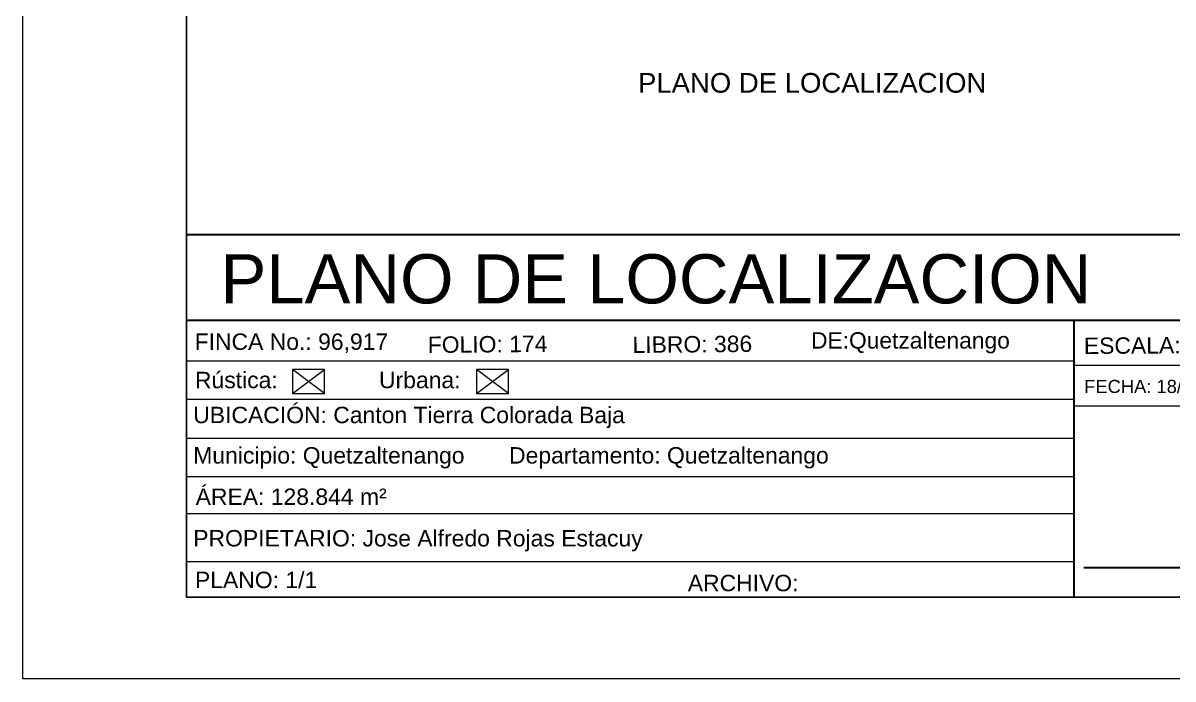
# Model space of a CAD drawing. Header units: millimetres. Extents: x 2424 to 2568, y 1542 to 1762.
# Drawn here: x 2424.3 to 2518.3, y 1542.5 to 1596.1 of the extents above; entities that cross this region are included whole.
import ezdxf

# ---------------------------------------------------------------- set-up
doc = ezdxf.new("R2010")
doc.units = ezdxf.units.MM
for name, color, linetype in [('PDF_0', 7, 'Continuous'), ('PDF_10 Formato', 7, 'Continuous'), ('PDF_FORMATO', 7, 'Continuous'), ('PDF_Text', 7, 'Continuous')]:
    doc.layers.add(name, color=color, linetype=linetype)
doc.styles.add('PDF Arial-BoldMT', font='arial.ttf')
doc.styles.add('PDF ArialMT', font='arial.ttf')

msp = doc.modelspace()

# ---------------------------------------------------------------- linework, layer by layer
at = {"layer": 'PDF_0', "lineweight": 20}
for points in [[(2446.306, 1565.835), (2448.932, 1565.835), (2448.932, 1567.784), (2446.306, 1567.784)], [(2461.358, 1565.835), (2463.984, 1565.835), (2463.984, 1567.784), (2461.358, 1567.784)]]:
    msp.add_lwpolyline(points, close=True, dxfattribs=at)
for points in [[(2448.932, 1565.835), (2446.306, 1567.784)], [(2446.306, 1565.835), (2448.932, 1567.784)], [(2463.984, 1565.835), (2461.358, 1567.784)], [(2461.358, 1565.835), (2463.984, 1567.784)]]:
    msp.add_lwpolyline(points, dxfattribs=at)
at = {"layer": 'PDF_10 Formato', "lineweight": 9}
msp.add_lwpolyline([(2424.279, 1542.481), (2424.279, 1762.411), (2568.245, 1762.411), (2568.245, 1542.481)], close=True, dxfattribs=at)
at = {"layer": 'PDF_10 Formato', "lineweight": 25}
msp.add_lwpolyline([(2561.552, 1757.865), (2561.552, 1549.174), (2437.637, 1549.174), (2437.637, 1757.865)], close=True, dxfattribs=at)
at = {"layer": 'PDF_FORMATO', "lineweight": 30}
for points in [[(2437.637, 1578.825), (2561.552, 1578.825)], [(2437.637, 1571.822), (2538.424, 1571.822)], [(2510.212, 1571.822), (2510.212, 1549.174)], [(2511.031, 1551.602), (2537.577, 1551.602)]]:
    msp.add_lwpolyline(points, dxfattribs=at)
at = {"layer": 'PDF_FORMATO', "lineweight": 20}
for points in [[(2437.637, 1568.49), (2510.156, 1568.49)], [(2510.212, 1568.151), (2538.424, 1568.151)], [(2437.637, 1565.355), (2510.156, 1565.355)], [(2510.212, 1564.818), (2538.424, 1564.818)], [(2437.693, 1562.164), (2510.212, 1562.164)], [(2437.693, 1559.029), (2510.212, 1559.029)], [(2437.637, 1556.008), (2510.156, 1556.008)], [(2437.637, 1552.082), (2510.156, 1552.082)]]:
    msp.add_lwpolyline(points, dxfattribs=at)

# ---------------------------------------------------------------- texts
at = {"layer": 'PDF_Text', "attachment_point": 4}
for s, insert, char_height, style in [('PLANO DE LOCALIZACION', (2474.576, 1591.222), 1.60959, 'PDF Arial-BoldMT'), ('PLANO DE LOCALIZACION', (2440.433, 1575.177), 4.02398, 'PDF ArialMT'), ('FINCA No.: 96,917', (2438.315, 1569.943), 1.34131, 'PDF Arial-BoldMT'), ('DE:Quetzaltenango', (2488.725, 1569.971), 1.33353, 'PDF Arial-BoldMT'), ('Rústica:', (2438.343, 1566.921), 1.3413, 'PDF Arial-BoldMT'), ('Urbana:', (2453.395, 1566.921), 1.3413, 'PDF Arial-BoldMT'), ('FECHA: 18/03/2024', (2511.063, 1566.399), 1.07305, 'PDF Arial-BoldMT'), ('UBICACIÓN: Canton Tierra Colorada Baja', (2438.202, 1563.871), 1.34131, 'PDF Arial-BoldMT'), ('Municipio: Quetzaltenango       Departamento: Quetzaltenango', (2438.202, 1560.567), 1.34131, 'PDF Arial-BoldMT'), ('ÁREA: 128.844 m²', (2438.4, 1557.376), 1.34131, 'PDF Arial-BoldMT'), ('PROPIETARIO: Jose Alfredo Rojas Estacuy', (2438.202, 1553.789), 1.34131, 'PDF Arial-BoldMT'), ('PLANO: 1/1', (2438.343, 1550.574), 1.3413, 'PDF ArialMT'), ('ARCHIVO:', (2478.643, 1550.32), 1.3413, 'PDF ArialMT')]:
    msp.add_mtext(s, dxfattribs=dict(at, insert=insert, char_height=char_height, style=style))
at = {"layer": 'PDF_Text', "attachment_point": 4, "style": 'PDF Arial-BoldMT'}
for s, insert, char_height, rotation in [('LIBRO: 386', (2474.124, 1569.802), 1.3413, 0.52038), ('FOLIO: 174', (2457.377, 1569.802), 1.3413, 0.52321), ('ESCALA:1 / 75', (2511.035, 1569.717), 1.34131, 0.39931)]:
    msp.add_mtext(s, dxfattribs=dict(at, insert=insert, char_height=char_height, rotation=rotation))

doc.saveas('drawing.dxf')
